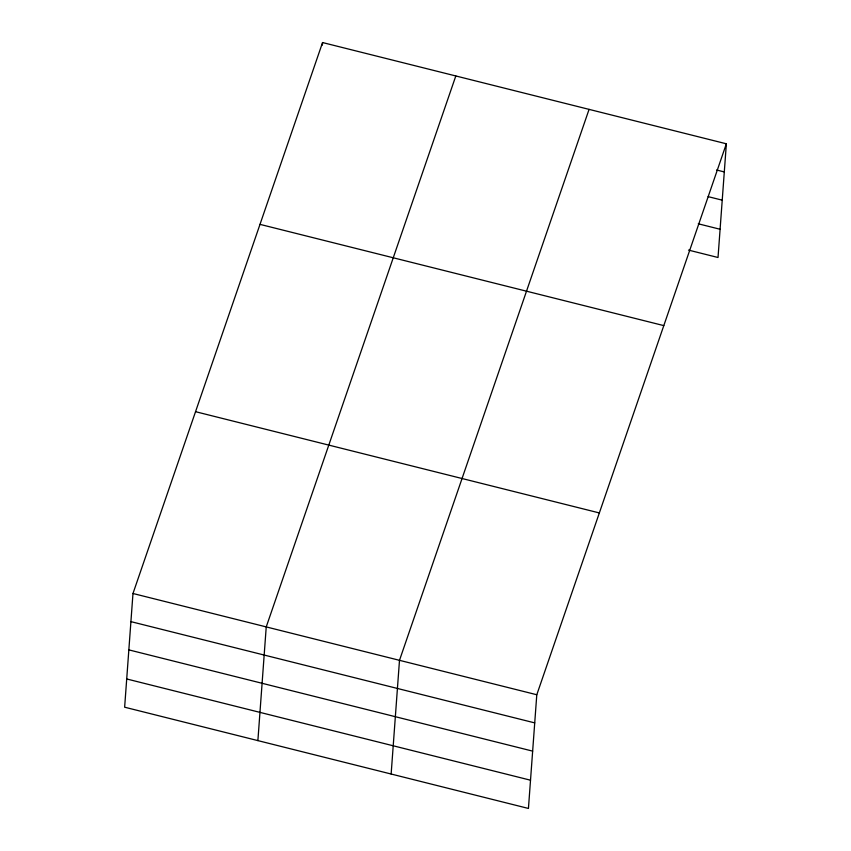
<?xml version="1.0" encoding="UTF-8"?>
<svg xmlns="http://www.w3.org/2000/svg" width="851" height="851" viewBox="0 0 851 851"><rect width="100%" height="100%" fill="white"/><g stroke="black" fill="none" stroke-linecap="round" stroke-linejoin="round"><path stroke-width="1.28" d="M132.979 593.498L124.64 707.202L528.439 808.45L536.79 694.746L726.36 143.798L322.561 42.55L132.979 593.498L536.79 694.746M257.885 740.615L266.235 626.91L455.817 75.962M322.38 45.103L322.561 42.55M391.141 774.027L399.491 660.323L589.073 109.375M726.36 143.798L718.021 257.502L688.502 250.098M716.595 169.998L724.297 171.934M708.106 196.634L722.222 200.166M698.277 223.792L720.084 229.259M260.002 224.366L663.801 325.614M195.549 411.693L599.349 512.94M130.916 621.634L534.715 722.882M128.841 649.877L532.641 751.125M126.714 678.97L530.513 780.207"/></g></svg>
